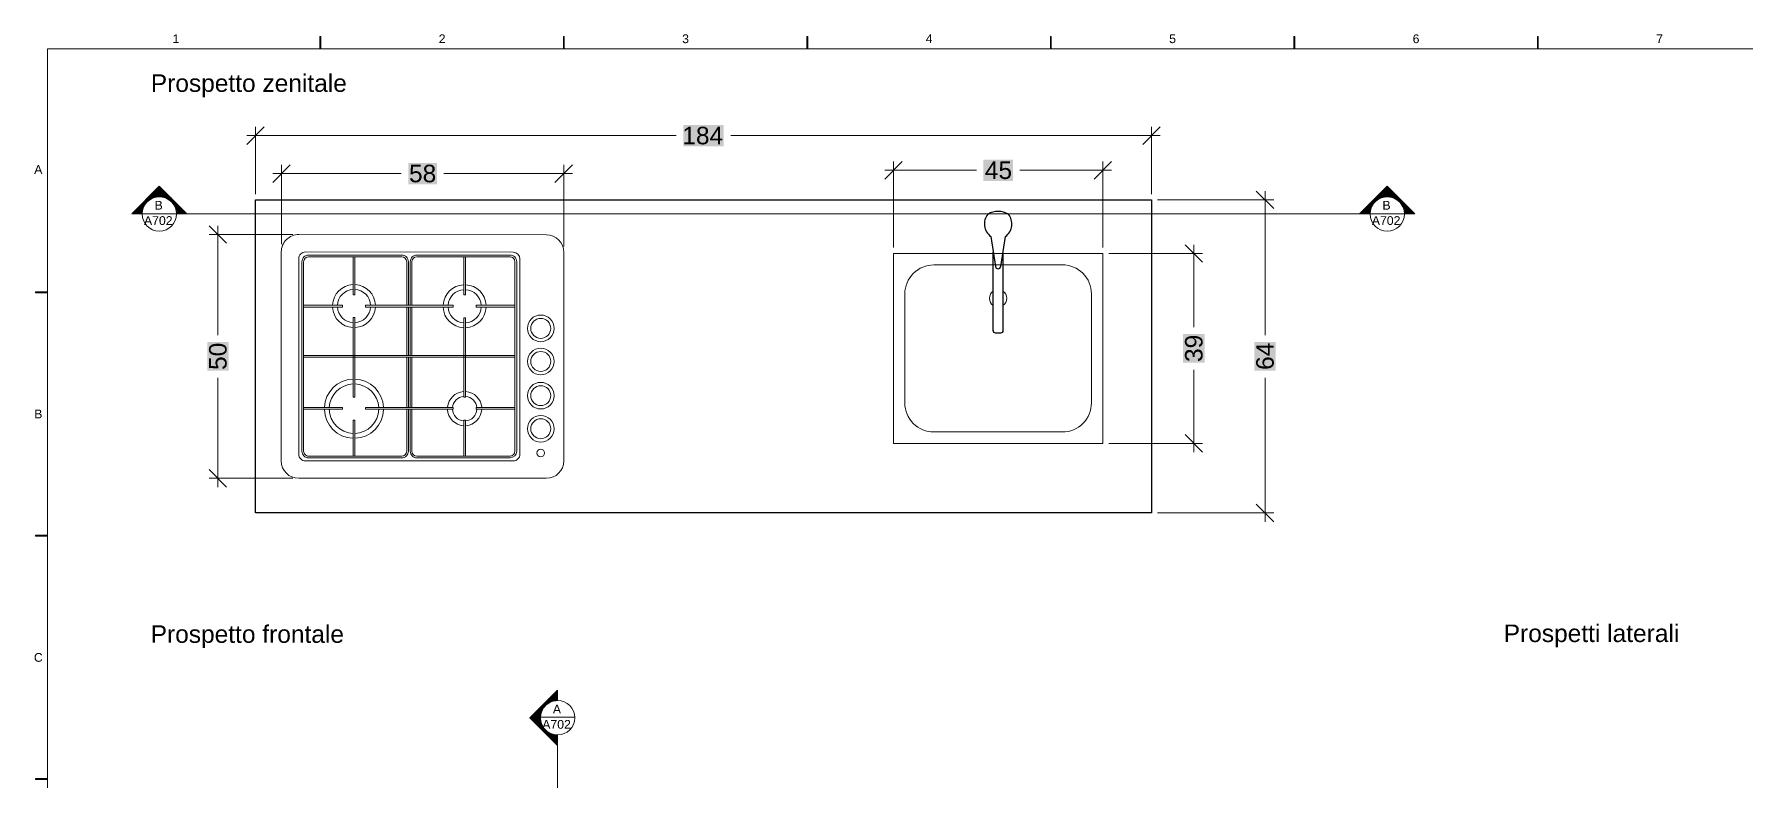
# Model space of a CAD drawing. Header units: centimetres. Extents: x -2268 to 4168, y -1681 to 1458.
# Drawn here: x 1859 to 2208.7, y 80.1 to 232.7 of the extents above; entities that cross this region are included whole.
import ezdxf

# ---------------------------------------------------------------- set-up
doc = ezdxf.new("R2010")
doc.units = ezdxf.units.CM
for name, color, linetype in [('PDF72_Geometry', 7, 'Continuous'), ('PDF72_Solid Fills', 7, 'Continuous'), ('PDF72_Text', 7, 'Continuous')]:
    doc.layers.add(name, color=color, linetype=linetype)
doc.styles.add('PDF Arial', font='Arial.ttf')

msp = doc.modelspace()

# ---------------------------------------------------------------- linework, layer by layer
at = {"layer": 'PDF72_Geometry', "lineweight": 0}
for points in [[(1917.5671, 232.2112), (1917.3881, 232.2112), (1917.5671, 229.7152)], [(1917.3881, 232.2112), (1917.5671, 229.7152), (1917.3881, 229.7152)], [(1967.3285, 232.2112), (1967.1495, 232.2112), (1967.3285, 229.7152)], [(1967.1495, 232.2112), (1967.3285, 229.7152), (1967.1495, 229.7152)], [(2017.0794, 232.2112), (2016.9003, 232.2112), (2017.0794, 229.7152)], [(2016.9003, 232.2112), (2017.0794, 229.7152), (2016.9003, 229.7152)], [(2066.8302, 232.2112), (2066.6512, 232.2112), (2066.8302, 229.7152)], [(2066.6512, 232.2112), (2066.8302, 229.7152), (2066.6512, 229.7152)], [(2116.5916, 232.2112), (2116.4126, 232.2112), (2116.5916, 229.7152)], [(2116.4126, 232.2112), (2116.5916, 229.7152), (2116.4126, 229.7152)], [(2166.3425, 232.2112), (2166.1635, 232.2112), (2166.3425, 229.7152)], [(2166.1635, 232.2112), (2166.3425, 229.7152), (2166.1635, 229.7152)], [(1882.3813, 199.4266), (1883.6346, 199.3423), (1882.2971, 199.3423)], [(1882.4234, 199.4687), (1884.0032, 199.4266), (1882.3813, 199.4266)], [(1884.0032, 199.4266), (1882.3813, 199.4266), (1883.6346, 199.3423)], [(1884.3823, 199.4687), (1882.4234, 199.4687), (1884.0032, 199.4266)], [(1886.7308, 199.4687), (1884.7614, 199.4687), (1886.773, 199.4266)], [(1884.7614, 199.4687), (1886.773, 199.4266), (1885.1406, 199.4266)], [(1886.773, 199.4266), (1885.1406, 199.4266), (1886.8467, 199.3423)], [(1885.1406, 199.4266), (1886.8467, 199.3423), (1885.5197, 199.3423)], [(2133.2735, 199.4266), (2134.5268, 199.3423), (2133.1998, 199.3423)], [(2133.3157, 199.4687), (2134.9059, 199.4266), (2133.2735, 199.4266)], [(2134.9059, 199.4266), (2133.2735, 199.4266), (2134.5268, 199.3423)], [(2135.2851, 199.4687), (2133.3157, 199.4687), (2134.9059, 199.4266)], [(2137.6231, 199.4687), (2135.6642, 199.4687), (2137.6652, 199.4266)], [(2135.6642, 199.4687), (2137.6652, 199.4266), (2136.0433, 199.4266)], [(2137.6652, 199.4266), (2136.0433, 199.4266), (2137.7494, 199.3423)], [(2136.0433, 199.4266), (2137.7494, 199.3423), (2136.4119, 199.3423)], [(1880.7384, 197.7732), (1881.3914, 197.4362), (1880.4014, 197.4362)], [(1881.0438, 198.0891), (1881.5704, 197.7731), (1880.7384, 197.7731)], [(1881.5704, 197.7732), (1880.7384, 197.7732), (1881.3914, 197.4362)], [(1881.3387, 198.3734), (1881.781, 198.0891), (1881.0438, 198.0891)], [(1881.781, 198.0891), (1881.0438, 198.0891), (1881.5704, 197.7731)], [(1881.5915, 198.6367), (1882.0232, 198.3734), (1881.3387, 198.3734)], [(1882.0232, 198.3734), (1881.3387, 198.3734), (1881.781, 198.0891)], [(1881.8232, 198.8684), (1882.2971, 198.6368), (1881.5915, 198.6368)], [(1882.2971, 198.6367), (1881.5915, 198.6367), (1882.0232, 198.3734)], [(1882.0232, 199.0685), (1882.6025, 198.8684), (1881.8232, 198.8684)], [(1882.6025, 198.8684), (1881.8232, 198.8684), (1882.2971, 198.6368)], [(1882.1812, 199.2265), (1882.929, 199.0685), (1882.0232, 199.0685)], [(1882.929, 199.0685), (1882.0232, 199.0685), (1882.6025, 198.8684)], [(1882.2971, 199.3423), (1883.2765, 199.2265), (1882.1812, 199.2265)], [(1883.2765, 199.2265), (1882.1812, 199.2265), (1882.929, 199.0685)], [(1883.6346, 199.3423), (1882.2971, 199.3423), (1883.2765, 199.2265)], [(1886.8467, 199.3423), (1885.5197, 199.3423), (1886.9731, 199.2265)], [(1885.5197, 199.3423), (1886.9731, 199.2265), (1885.8778, 199.2265)], [(1886.9731, 199.2265), (1885.8778, 199.2265), (1887.131, 199.0685)], [(1885.8778, 199.2265), (1887.131, 199.0685), (1886.2253, 199.0685)], [(1887.131, 199.0685), (1886.2253, 199.0685), (1887.3311, 198.8684)], [(1886.2253, 199.0685), (1887.3311, 198.8684), (1886.5518, 198.8684)], [(1887.3311, 198.8684), (1886.5518, 198.8684), (1887.5523, 198.6368)], [(1886.5518, 198.8684), (1887.5523, 198.6368), (1886.8467, 198.6368)], [(1887.5523, 198.6367), (1886.8467, 198.6367), (1887.8156, 198.3734)], [(1886.8467, 198.6367), (1887.8156, 198.3734), (1887.1205, 198.3734)], [(1887.8156, 198.3734), (1887.1205, 198.3734), (1888.0999, 198.0891)], [(1887.1205, 198.3734), (1888.0999, 198.0891), (1887.3733, 198.0891)], [(1888.0999, 198.0891), (1887.3733, 198.0891), (1888.4159, 197.7731)], [(1887.3733, 198.0891), (1888.4159, 197.7731), (1887.5839, 197.7731)], [(1888.4159, 197.7732), (1887.5839, 197.7732), (1888.7529, 197.4362)], [(1887.5839, 197.7732), (1888.7529, 197.4362), (1887.7629, 197.4362)], [(2131.6306, 197.7732), (2132.2836, 197.4362), (2131.2936, 197.4362)], [(2131.9466, 198.0891), (2132.4626, 197.7731), (2131.6306, 197.7731)], [(2132.4626, 197.7732), (2131.6306, 197.7732), (2132.2836, 197.4362)], [(2132.2309, 198.3734), (2132.6732, 198.0891), (2131.9466, 198.0891)], [(2132.6732, 198.0891), (2131.9466, 198.0891), (2132.4626, 197.7731)], [(2132.4942, 198.6367), (2132.926, 198.3734), (2132.2309, 198.3734)], [(2132.926, 198.3734), (2132.2309, 198.3734), (2132.6732, 198.0891)], [(2132.7154, 198.8684), (2133.1998, 198.6368), (2132.4942, 198.6368)], [(2133.1998, 198.6367), (2132.4942, 198.6367), (2132.926, 198.3734)], [(2132.9155, 199.0685), (2133.5052, 198.8684), (2132.7154, 198.8684)], [(2133.5052, 198.8684), (2132.7154, 198.8684), (2133.1998, 198.6368)], [(2133.0734, 199.2265), (2133.8212, 199.0685), (2132.9155, 199.0685)], [(2133.8212, 199.0685), (2132.9155, 199.0685), (2133.5052, 198.8684)], [(2133.1998, 199.3423), (2134.1687, 199.2265), (2133.0734, 199.2265)], [(2134.1687, 199.2265), (2133.0734, 199.2265), (2133.8212, 199.0685)], [(2134.5268, 199.3423), (2133.1998, 199.3423), (2134.1687, 199.2265)], [(2137.7494, 199.3423), (2136.4119, 199.3423), (2137.8653, 199.2265)], [(2136.4119, 199.3423), (2137.8653, 199.2265), (2136.77, 199.2265)], [(2137.8653, 199.2265), (2136.77, 199.2265), (2138.0232, 199.0685)], [(2136.77, 199.2265), (2138.0232, 199.0685), (2137.1175, 199.0685)], [(2138.0232, 199.0685), (2137.1175, 199.0685), (2138.2233, 198.8684)], [(2137.1175, 199.0685), (2138.2233, 198.8684), (2137.444, 198.8684)], [(2138.2233, 198.8684), (2137.444, 198.8684), (2138.455, 198.6368)], [(2137.444, 198.8684), (2138.455, 198.6368), (2137.7494, 198.6368)], [(2138.455, 198.6367), (2137.7494, 198.6367), (2138.7078, 198.3734)], [(2137.7494, 198.6367), (2138.7078, 198.3734), (2138.0232, 198.3734)], [(2138.7078, 198.3734), (2138.0232, 198.3734), (2139.0027, 198.0891)], [(2138.0232, 198.3734), (2139.0027, 198.0891), (2138.2655, 198.0891)], [(2139.0027, 198.0891), (2138.2655, 198.0891), (2139.3081, 197.7731)], [(2138.2655, 198.0891), (2139.3081, 197.7731), (2138.4866, 197.7731)], [(2139.3081, 197.7732), (2138.4866, 197.7732), (2139.6451, 197.4362)], [(2138.4866, 197.7732), (2139.6451, 197.4362), (2138.6551, 197.4362)], [(1861.7606, 179.8696), (1861.7606, 180.0486), (1859.2647, 179.8696)], [(1861.7606, 180.0486), (1859.2647, 179.8696), (1859.2647, 180.0486)], [(1861.7606, 179.8696), (1861.7606, 180.0486), (1859.2647, 179.8696)], [(1861.7606, 180.0486), (1859.2647, 179.8696), (1859.2647, 180.0486)], [(1861.7606, 130.1187), (1861.7606, 130.2977), (1859.2647, 130.1187)], [(1861.7606, 130.2977), (1859.2647, 130.1187), (1859.2647, 130.2977)], [(1961.9364, 94.617), (1962.6841, 94.28), (1961.5888, 94.28)], [(1962.2628, 94.9435), (1962.8526, 94.617), (1961.9364, 94.617)], [(1962.8526, 94.617), (1961.9364, 94.617), (1962.6841, 94.28)], [(1962.5683, 95.2489), (1963.0422, 94.9435), (1962.2628, 94.9435)], [(1963.0422, 94.9435), (1962.2628, 94.9435), (1962.8526, 94.617)], [(1962.8421, 95.5227), (1963.2739, 95.2489), (1962.5683, 95.2489)], [(1963.2739, 95.2489), (1962.5683, 95.2489), (1963.0422, 94.9435)], [(1963.0948, 95.7754), (1963.5372, 95.5227), (1962.8421, 95.5227)], [(1963.5372, 95.5227), (1962.8421, 95.5227), (1963.2739, 95.2489)], [(1963.3055, 95.9861), (1963.8215, 95.7754), (1963.0948, 95.7754)], [(1963.8215, 95.7754), (1963.0948, 95.7754), (1963.5372, 95.5227)], [(1963.4845, 96.1651), (1964.1375, 95.9861), (1963.3055, 95.9861)], [(1964.1375, 95.9861), (1963.3055, 95.9861), (1963.8215, 95.7754)], [(1963.6214, 96.302), (1964.4745, 96.1651), (1963.4845, 96.1651)], [(1964.4745, 96.1651), (1963.4845, 96.1651), (1964.1375, 95.9861)], [(1963.7267, 96.4073), (1964.8325, 96.302), (1963.6214, 96.302)], [(1964.8325, 96.302), (1963.6214, 96.302), (1964.4745, 96.1651)], [(1963.7899, 96.4705), (1965.2011, 96.4073), (1963.7267, 96.4073)], [(1965.2011, 96.4073), (1963.7267, 96.4073), (1964.8325, 96.302)], [(1963.811, 96.4916), (1965.5697, 96.4705), (1963.7899, 96.4705)], [(1965.5697, 96.4705), (1963.7899, 96.4705), (1965.2011, 96.4073)], [(1965.9489, 96.4916), (1963.811, 96.4916), (1965.5697, 96.4705)], [(1960.4725, 93.1636), (1962.4419, 92.9741), (1960.2724, 92.9741)], [(1962.4419, 92.9741), (1960.2724, 92.9741), (1962.4419, 92.7845)], [(1960.2724, 92.9741), (1962.4419, 92.7845), (1960.4725, 92.7845)], [(1962.4419, 93.1636), (1960.4725, 93.1636), (1962.4419, 92.9741)], [(1962.6841, 91.6787), (1961.5888, 91.6787), (1962.8526, 91.3311)], [(1961.5888, 91.6787), (1962.8526, 91.3311), (1961.9364, 91.3311)], [(1962.8526, 91.3311), (1961.9364, 91.3311), (1963.0422, 91.0047)], [(1961.9364, 91.3311), (1963.0422, 91.0047), (1962.2628, 91.0047)], [(1963.0422, 91.0047), (1962.2628, 91.0047), (1963.2739, 90.6993)], [(1962.2628, 91.0047), (1963.2739, 90.6993), (1962.5683, 90.6993)], [(1963.2739, 90.6993), (1962.5683, 90.6993), (1963.5372, 90.4254)], [(1962.5683, 90.6993), (1963.5372, 90.4254), (1962.8421, 90.4254)], [(1963.5372, 90.4254), (1962.8421, 90.4254), (1963.8215, 90.1832)], [(1962.8421, 90.4254), (1963.8215, 90.1832), (1963.0948, 90.1832)], [(1963.8215, 90.1832), (1963.0948, 90.1832), (1964.1375, 89.962)], [(1963.0948, 90.1832), (1964.1375, 89.962), (1963.3055, 89.962)], [(1964.1375, 89.962), (1963.3055, 89.962), (1964.4745, 89.783)], [(1963.3055, 89.962), (1964.4745, 89.783), (1963.4845, 89.783)], [(1964.4745, 89.783), (1963.4845, 89.783), (1964.8325, 89.6461)], [(1963.4845, 89.783), (1964.8325, 89.6461), (1963.6214, 89.6461)], [(1964.8325, 89.6461), (1963.6214, 89.6461), (1965.2011, 89.5408)], [(1963.6214, 89.6461), (1965.2011, 89.5408), (1963.7267, 89.5408)], [(1965.2011, 89.5408), (1963.7267, 89.5408), (1965.5697, 89.4881)], [(1963.7267, 89.5408), (1965.5697, 89.4881), (1963.7899, 89.4881)], [(1963.7899, 89.4881), (1965.5697, 89.4881), (1965.9489, 89.4671)], [(1861.7606, 80.3678), (1861.7606, 80.5469), (1859.2647, 80.3678)], [(1861.7606, 80.5469), (1859.2647, 80.3678), (1859.2647, 80.5469)]]:
    msp.add_lwpolyline(points, close=True, dxfattribs=at)
at = {"layer": 'PDF72_Geometry', "lineweight": 9}
msp.add_lwpolyline([(1861.7606, -169.1236), (2415.0231, -169.1236), (2415.0231, 229.7153), (1861.7606, 229.7153)], close=True, dxfattribs=at)
for points in [[(1906.0246, 213.76), (1902.4333, 210.1793)], [(1904.2237, 200.0269), (1904.2237, 213.76)], [(2085.5342, 210.1793), (2089.1149, 213.76)], [(2087.3245, 200.0269), (2087.3245, 213.76)], [(1902.4333, 211.9696), (1990.2029, 211.9696)], [(2089.1149, 211.9696), (2001.3453, 211.9696)], [(2036.3731, 206.6828), (2032.7924, 203.0915)], [(2034.5827, 189.0847), (2034.5827, 206.6828)], [(2075.5819, 203.0916), (2079.1626, 206.6828)], [(2077.3723, 189.0847), (2077.3723, 206.6828)], [(1911.3219, 205.9982), (1907.7412, 202.4175)], [(1907.7412, 204.2079), (1934.0173, 204.2079)], [(1909.5316, 189.8113), (1909.5316, 205.9982)], [(1969.0135, 204.2079), (1942.7374, 204.2079)], [(1965.4223, 202.4175), (1969.0135, 205.9982)], [(1967.2127, 189.3163), (1967.2127, 205.9982)], [(2032.7924, 204.8924), (2051.5385, 204.8924)], [(2079.1626, 204.8924), (2060.4165, 204.8924)], [(2112.3053, 197.0465), (2108.7246, 200.6272)], [(2110.5149, 200.6271), (2110.5149, 171.2021)], [(2088.5146, 198.8368), (2112.3053, 198.8368)], [(1898.3366, 189.9588), (1894.7558, 193.5395)], [(1896.5462, 193.5395), (1896.5462, 171.1916)], [(1911.8696, 191.7491), (1894.7558, 191.7491)], [(2097.7613, 186.0937), (2094.1806, 189.6744)], [(2095.9709, 189.6744), (2095.9709, 172.845)], [(2078.5729, 187.884), (2097.7613, 187.884)], [(1896.5462, 140.1342), (1896.5462, 162.4926)], [(2095.9709, 147.2851), (2095.9709, 164.125)], [(2110.5149, 133.057), (2110.5149, 162.482)], [(2094.1806, 150.8658), (2097.7613, 147.2851)], [(2078.5729, 149.0754), (2097.7613, 149.0754)], [(1894.7558, 143.7254), (1898.3366, 140.1342)], [(1911.8696, 141.9245), (1894.7558, 141.9245)], [(2108.7246, 136.6377), (2112.3053, 133.057)], [(2088.5146, 134.8474), (2112.3053, 134.8474)]]:
    msp.add_lwpolyline(points, dxfattribs=at)
at = {"layer": 'PDF72_Geometry', "lineweight": 18}
for points in [[(1881.0649, 195.9617), (1878.9375, 195.9617), (1884.5719, 201.6382), (1890.2168, 195.9617), (1888.0894, 195.9617)], [(2131.9571, 195.9617), (2129.8297, 195.9617), (2135.4746, 201.6382), (2141.109, 195.9617), (2138.9816, 195.9617)], [(1880.9385, 195.9617), (1887.963, 195.9617)], [(1885.962, 195.9617), (2139.4871, 195.9617)], [(2131.8307, 195.9617), (2138.8552, 195.9617)], [(1965.9489, 96.4916), (1965.9489, 98.6189), (1960.2724, 92.9741), (1965.9489, 87.3292), (1965.9489, 89.4671), (1965.9489, 88.1612), (1965.9489, 49.3841), (1965.9489, -40.1759), (1965.9489, -44.1568), (1965.9489, -45.4627), (1965.9489, -43.3353), (1960.2724, -48.9802), (1965.9489, -54.6146), (1965.9489, -52.4872)], [(1962.3155, 93.1004), (1969.34, 93.1004)]]:
    msp.add_lwpolyline(points, dxfattribs=at)
at = {"layer": 'PDF72_Geometry', "lineweight": 25}
msp.add_lwpolyline([(1904.2237, 198.8369), (2087.3245, 198.8369), (2087.3245, 134.8369), (1904.2237, 134.8369)], close=True, dxfattribs=at)
for points in [[(2057.4885, 191.3806, 0.42668854), (2058.092, 195.9097, 0.26527812), (2053.8665, 195.9178, 0.42660904), (2054.477, 191.3809)], [(2054.4662, 191.37), (2055.4081, 185.2477, 0.88173005), (2056.5409, 185.2512), (2057.4782, 191.37)], [(2056.9517, 187.9578), (2056.9517, 172.1078, -0.41421053), (2056.4567, 171.6129), (2055.4667, 171.6129, -0.41421053), (2054.9717, 172.1078), (2054.9717, 188.1473)]]:
    msp.add_lwpolyline(points, format="xyb", dxfattribs=at)
at = {"layer": 'PDF72_Geometry', "lineweight": 15}
for points in [[(1909.4996, 188.1946, -0.41452844), (1913.0701, 191.7597), (1963.6628, 191.6965, -0.41385424), (1967.2127, 188.1263), (1967.2232, 145.4894, -0.41418021), (1963.653, 141.9245), (1913.0596, 141.9245, -0.41418021), (1909.5, 145.4842), (1909.4996, 188.1946)], [(1956.9023, 188.147, -0.40655084), (1958.2503, 186.7677), (1958.2503, 146.8533, -0.41428571), (1956.8918, 145.4947), (1945.4124, 145.4947), (1914.4287, 145.4842, -0.41428571), (1913.0596, 146.8533), (1913.0596, 186.8309, -0.41441751), (1914.4287, 188.1895), (1956.8918, 188.1368)], [(1935.4707, 156.0368), (1935.4707, 147.4641, -0.41428571), (1934.1121, 146.1055), (1915.0817, 146.1055, -0.41428571), (1913.7231, 147.4746), (1913.7231, 166.8421), (1913.7231, 186.2095, -0.41428571), (1915.0817, 187.5681), (1934.1121, 187.5681, -0.41428571), (1935.4707, 186.2095), (1935.4707, 177.2893)], [(1935.1231, 156.0368), (1935.1231, 147.4641, -0.41413613), (1934.1121, 146.4531), (1915.0817, 146.4636, -0.41426702), (1914.0706, 147.4746), (1914.0706, 166.8421), (1914.0706, 186.2095, -0.41413613), (1915.0817, 187.2206), (1934.1121, 187.2206, -0.41413613), (1935.1231, 186.2095), (1935.1231, 177.2893)], [(1935.8498, 156.0368), (1935.8498, 147.4641, 0.41428571), (1937.2084, 146.1055), (1956.2388, 146.1055, 0.41418919), (1957.5974, 147.4746), (1957.5974, 166.8421), (1957.5974, 186.2095, 0.41428571), (1956.2388, 187.5681), (1937.2084, 187.5681, 0.41428571), (1935.8498, 186.2095), (1935.8498, 177.2893)], [(1936.1973, 156.0368), (1936.1973, 147.4641, 0.41413613), (1937.2084, 146.4531), (1956.2388, 146.4636, 0.41413613), (1957.2498, 147.4746), (1957.2393, 166.8421), (1957.2498, 186.2095, 0.41413613), (1956.2388, 187.2206), (1937.2084, 187.2206, 0.41413613), (1936.1973, 186.2095), (1936.1973, 177.2893)], [(2069.1208, 185.5671, -0.41422222), (2075.0343, 179.6379), (2075.0448, 157.3269, -0.41422222), (2069.1156, 151.4029), (2042.8342, 151.4029, -0.41422222), (2036.9102, 157.3216), (2036.9102, 179.6379, -0.41422222), (2042.8289, 185.5566), (2069.1208, 185.5671)]]:
    msp.add_lwpolyline(points, format="xyb", dxfattribs=at)
for points in [[(1924.5284, 187.2206), (1924.5284, 179.4588), (1924.1809, 179.4588), (1924.1809, 187.2206)], [(1946.7921, 187.2206), (1946.7921, 179.4167), (1947.1396, 179.4167), (1947.1396, 187.2206)], [(1914.0706, 177.2893), (1922.0219, 177.2893), (1922.0219, 176.9418), (1914.0706, 176.9418)], [(1926.6874, 176.9418), (1926.6874, 177.2893), (1944.6436, 177.2893), (1944.6331, 176.9418), (1926.6769, 176.9418)], [(1935.1231, 176.9418), (1935.1231, 167.0106)], [(1935.4707, 176.9418), (1935.4707, 167.0106)], [(1935.8498, 176.9418), (1935.8498, 167.0106)], [(1936.1973, 176.9418), (1936.1973, 167.0106)], [(1949.288, 177.2893), (1957.2498, 177.2893)], [(1949.2985, 177.2893), (1949.2985, 176.9418), (1957.2498, 176.9418)], [(1957.2393, 167.0106), (1914.0706, 167.0106)], [(1957.2393, 166.663), (1914.0706, 166.663)], [(1935.1231, 166.663), (1935.1231, 156.3843)], [(1935.4707, 166.663), (1935.4707, 156.3843)], [(1935.8498, 166.663), (1935.8498, 156.3843)], [(1936.1973, 166.663), (1936.1973, 156.3843)], [(1914.0706, 156.3843), (1922.0325, 156.3843), (1922.0325, 156.0368)], [(1914.0706, 156.0368), (1922.0219, 156.0368)], [(1957.2498, 156.3843), (1949.288, 156.3843), (1949.2985, 156.0368), (1957.2498, 156.0368)], [(1924.1704, 146.4531), (1924.1809, 153.8251), (1924.5284, 153.8251), (1924.5284, 146.4531)], [(1947.1396, 146.4531), (1947.1396, 153.8251), (1946.7921, 153.8251), (1946.7921, 146.4531)]]:
    msp.add_lwpolyline(points, dxfattribs=at)
for points in [[(2077.3723, 187.8841), (2034.5827, 187.8841), (2034.5827, 149.0755), (2077.3723, 149.0755)], [(1924.1809, 158.4801), (1924.1809, 174.7934), (1924.5284, 174.7934), (1924.5284, 158.4801)], [(1947.1396, 174.7618), (1946.7921, 174.7618), (1946.7921, 158.4801), (1947.1396, 158.4801)], [(1944.6331, 156.0368), (1944.6436, 156.3843), (1926.6769, 156.3843), (1926.6874, 156.0368)]]:
    msp.add_lwpolyline(points, close=True, dxfattribs=at)
at = {"layer": 'PDF72_Geometry', "lineweight": 18}
for centre in [(1884.5773, 195.9672), (2135.4801, 195.9672), (1965.9543, 92.9795)]:
    msp.add_circle(centre, 3.5121, dxfattribs=at)
at = {"layer": 'PDF72_Geometry', "lineweight": 15}
for centre, radius in [((1962.5209, 172.5765), 2.7224), ((1962.5209, 172.5765), 2.0379), ((1962.5209, 165.8153), 2.7224), ((1962.5209, 165.8153), 2.0379), ((1962.5209, 158.8224), 2.7224), ((1962.5209, 158.8223), 2.0379), ((1962.5209, 152.0611), 2.7224), ((1962.5209, 152.0611), 2.0379), ((1962.521, 147.1009), 0.774)]:
    msp.add_circle(centre, radius, dxfattribs=at)
for centre, radius, start, end in [((1924.3546, 177.1366), 4.3969, 92.948869, 177.316066), ((1924.3549, 177.1363), 3.3968, 92.953575, 177.314556), ((1924.3547, 177.1367), 3.3964, 2.685832, 87.071006), ((1924.3544, 177.1365), 4.3972, 2.687479, 87.066896), ((1946.9658, 177.0945), 4.3969, 92.927781, 176.665111), ((1946.9659, 177.0945), 3.3964, 92.92992, 176.668535), ((1946.9658, 177.0947), 3.3964, 3.337414, 87.051668), ((1946.9656, 177.0944), 4.3971, 3.340934, 87.046886), ((2055.9782, 178.716), 1.7752, 124.618842, 235.391843), ((2055.9775, 178.7166), 1.7747, 303.461457, 56.538543), ((1924.3551, 177.137), 4.3974, 183.201678, 267.035551), ((1924.3551, 177.1369), 3.3968, 183.200298, 267.031605), ((1924.3542, 177.1373), 3.397, 272.924382, 356.799977), ((1924.3546, 177.1366), 4.3969, 272.917865, 356.811142), ((1946.9657, 177.0945), 4.3968, 182.542911, 267.091629), ((1946.9655, 177.0943), 3.3961, 182.540069, 267.092632), ((1946.966, 177.0944), 3.3963, 272.957395, 357.466093), ((1946.966, 177.0945), 4.3968, 272.958823, 357.464519), ((1924.3548, 156.1577), 6.0505, 92.006028, 177.380298), ((1924.3549, 156.1575), 5.0502, 92.007277, 177.37794), ((1924.3543, 156.1576), 5.0503, 2.62892, 88.051978), ((1924.3545, 156.1579), 6.0505, 2.625098, 88.054099), ((1946.966, 156.1576), 3.502, 93.914098, 174.688131), ((1946.9655, 156.1584), 2.5113, 93.90442, 174.706183), ((1946.9662, 156.1581), 2.5114, 5.30255, 85.957608), ((1946.9654, 156.1576), 3.5022, 5.31006, 85.945275), ((1924.3551, 156.1581), 6.0507, 181.33107, 267.980341), ((1924.3544, 156.1578), 5.0496, 181.328239, 267.98628), ((1924.355, 156.1576), 5.0496, 271.929786, 358.677207), ((1924.3549, 156.1577), 6.0502, 271.931901, 358.677404), ((1946.9657, 156.1578), 3.5016, 182.657616, 266.103439), ((1946.9662, 156.1581), 2.5122, 182.663811, 266.094006), ((1946.9657, 156.158), 2.512, 274.062299, 357.343715), ((1946.9657, 156.1579), 3.5018, 274.061195, 357.344691)]:
    msp.add_arc(centre, radius, start, end, dxfattribs=at)
at = {"layer": 'PDF72_Solid Fills', "transparency": 33554559}
for points in [[(1917.3882, 232.2111), (1917.5669, 229.7152), (1917.5669, 232.2111)], [(1917.3882, 229.7152), (1917.5669, 229.7152), (1917.3882, 232.2111)], [(1967.1496, 232.2111), (1967.3283, 229.7152), (1967.3283, 232.2111)], [(1967.1496, 229.7152), (1967.3283, 229.7152), (1967.1496, 232.2111)], [(2016.9002, 232.2111), (2017.0793, 229.7152), (2017.0793, 232.2111)], [(2016.9002, 229.7152), (2017.0793, 229.7152), (2016.9002, 232.2111)], [(2066.6512, 232.2111), (2066.8302, 229.7152), (2066.8302, 232.2111)], [(2066.6512, 229.7152), (2066.8302, 229.7152), (2066.6512, 232.2111)], [(2116.4126, 232.2111), (2116.5916, 229.7152), (2116.5916, 232.2111)], [(2116.4126, 229.7152), (2116.5916, 229.7152), (2116.4126, 232.2111)], [(2166.1636, 232.2111), (2166.3422, 229.7152), (2166.3422, 232.2111)], [(2166.1636, 229.7152), (2166.3422, 229.7152), (2166.1636, 232.2111)], [(1882.2972, 199.3425), (1883.6343, 199.3425), (1882.3814, 199.4264)], [(1882.3813, 199.4263), (1884.0032, 199.4263), (1882.4234, 199.4687)], [(1882.3814, 199.4264), (1883.6343, 199.3425), (1884.0033, 199.4264)], [(1884.5719, 201.6382), (1886.7308, 199.4687), (1882.4234, 199.4687)], [(1882.4234, 199.4687), (1884.0032, 199.4263), (1884.3823, 199.4687)], [(1884.7614, 199.4687), (1886.773, 199.4263), (1886.7308, 199.4687)], [(1885.1406, 199.4263), (1886.773, 199.4263), (1884.7614, 199.4687)], [(1885.1406, 199.4264), (1886.8467, 199.3425), (1886.773, 199.4264)], [(1885.5197, 199.3425), (1886.8467, 199.3425), (1885.1406, 199.4264)], [(2133.1996, 199.3425), (2134.5265, 199.3425), (2133.2736, 199.4264)], [(2133.2735, 199.4263), (2134.9059, 199.4263), (2133.3157, 199.4687)], [(2133.2736, 199.4264), (2134.5265, 199.3425), (2134.9057, 199.4264)], [(2135.4746, 201.6382), (2137.6231, 199.4687), (2133.3157, 199.4687)], [(2133.3157, 199.4687), (2134.9059, 199.4263), (2135.2851, 199.4687)], [(2135.6641, 199.4687), (2137.6654, 199.4263), (2137.6229, 199.4687)], [(2136.0432, 199.4263), (2137.6654, 199.4263), (2135.6641, 199.4687)], [(2136.0432, 199.4264), (2137.7493, 199.3425), (2137.6654, 199.4264)], [(2136.4118, 199.3425), (2137.7493, 199.3425), (2136.0432, 199.4264)], [(1879.3061, 196.3409), (1881.0649, 195.9617), (1878.9375, 195.9617)], [(1879.6853, 196.72), (1881.0859, 196.3409), (1879.3061, 196.3409)], [(1881.0859, 196.3409), (1879.3061, 196.3409), (1881.0649, 195.9617)], [(1880.0433, 197.0781), (1881.1491, 196.72), (1879.6853, 196.72)], [(1881.1491, 196.72), (1879.6853, 196.72), (1881.0859, 196.3409)], [(1880.4014, 197.4361), (1881.2439, 197.0781), (1880.0433, 197.0781)], [(1881.2439, 197.0781), (1880.0433, 197.0781), (1881.1491, 196.72)], [(1881.3914, 197.4361), (1880.4014, 197.4361), (1881.2439, 197.0781)], [(1880.4015, 197.4361), (1881.3911, 197.4361), (1880.7385, 197.7731)], [(1880.7385, 197.7731), (1881.3911, 197.4361), (1881.5705, 197.7731)], [(1880.7387, 197.7731), (1881.5703, 197.7731), (1881.0437, 198.089)], [(1881.0436, 198.089), (1881.7811, 198.089), (1881.3388, 198.3734)], [(1881.0437, 198.089), (1881.5703, 197.7731), (1881.7813, 198.089)], [(1881.3388, 198.3733), (1882.023, 198.3733), (1881.5916, 198.6365)], [(1881.3388, 198.3734), (1881.7811, 198.089), (1882.023, 198.3734)], [(1881.5915, 198.6364), (1882.2971, 198.6364), (1881.8232, 198.8685)], [(1881.5916, 198.6365), (1882.023, 198.3733), (1882.2972, 198.6365)], [(1881.823, 198.8684), (1882.6027, 198.8684), (1882.0231, 199.0685)], [(1881.8232, 198.8685), (1882.2971, 198.6364), (1882.6025, 198.8685)], [(1882.0231, 199.0684), (1882.9289, 199.0684), (1882.1811, 199.2264)], [(1882.0231, 199.0685), (1882.6027, 198.8684), (1882.9289, 199.0685)], [(1882.1811, 199.2264), (1882.9289, 199.0684), (1883.2764, 199.2264)], [(1882.1812, 199.2266), (1883.2765, 199.2266), (1882.2971, 199.3424)], [(1882.2971, 199.3424), (1883.2765, 199.2266), (1883.6346, 199.3424)], [(1885.5197, 199.3424), (1886.9731, 199.2266), (1886.8467, 199.3424)], [(1885.8778, 199.2266), (1886.9731, 199.2266), (1885.5197, 199.3424)], [(1885.8777, 199.2264), (1887.1309, 199.0684), (1886.973, 199.2264)], [(1886.2252, 199.0684), (1887.1309, 199.0684), (1885.8777, 199.2264)], [(1886.2252, 199.0685), (1887.331, 198.8684), (1887.1309, 199.0685)], [(1886.552, 198.8684), (1887.331, 198.8684), (1886.2252, 199.0685)], [(1886.5519, 198.8685), (1887.552, 198.6364), (1887.3309, 198.8685)], [(1886.8468, 198.6364), (1887.552, 198.6364), (1886.5519, 198.8685)], [(1886.8467, 198.6365), (1887.8156, 198.3733), (1887.5523, 198.6365)], [(1887.1205, 198.3733), (1887.8156, 198.3733), (1886.8467, 198.6365)], [(1887.1206, 198.3734), (1888.1, 198.089), (1887.8157, 198.3734)], [(1887.3734, 198.089), (1888.1, 198.089), (1887.1206, 198.3734)], [(1887.3734, 198.089), (1888.416, 197.7731), (1888.1, 198.089)], [(1887.5836, 197.7731), (1888.416, 197.7731), (1887.3734, 198.089)], [(1887.5838, 197.7731), (1888.7528, 197.4361), (1888.4161, 197.7731)], [(1887.7628, 197.4361), (1888.7528, 197.4361), (1887.5838, 197.7731)], [(1888.7529, 197.4361), (1887.7629, 197.4361), (1889.1004, 197.0781)], [(1887.7629, 197.4361), (1889.1004, 197.0781), (1887.8998, 197.0781)], [(1889.1004, 197.0781), (1887.8998, 197.0781), (1889.469, 196.72)], [(1887.8998, 197.0781), (1889.469, 196.72), (1888.0051, 196.72)], [(1889.469, 196.72), (1888.0051, 196.72), (1889.8376, 196.3409)], [(1888.0051, 196.72), (1889.8376, 196.3409), (1888.0683, 196.3409)], [(1889.8376, 196.3409), (1888.0683, 196.3409), (1890.2168, 195.9617)], [(1888.0683, 196.3409), (1890.2168, 195.9617), (1888.0894, 195.9617)], [(2130.2089, 196.3409), (2131.9571, 195.9617), (2129.8297, 195.9617)], [(2130.5775, 196.72), (2131.9782, 196.3409), (2130.2089, 196.3409)], [(2131.9782, 196.3409), (2130.2089, 196.3409), (2131.9571, 195.9617)], [(2130.9461, 197.0781), (2132.0414, 196.72), (2130.5775, 196.72)], [(2132.0414, 196.72), (2130.5775, 196.72), (2131.9782, 196.3409)], [(2131.2936, 197.4361), (2132.1467, 197.0781), (2130.9461, 197.0781)], [(2132.1467, 197.0781), (2130.9461, 197.0781), (2132.0414, 196.72)], [(2132.2836, 197.4361), (2131.2936, 197.4361), (2132.1467, 197.0781)], [(2131.2937, 197.4361), (2132.2833, 197.4361), (2131.6307, 197.7731)], [(2131.6307, 197.7731), (2132.4627, 197.7731), (2131.9467, 198.089)], [(2131.6307, 197.7731), (2132.2833, 197.4361), (2132.4627, 197.7731)], [(2131.9467, 198.089), (2132.6733, 198.089), (2132.231, 198.3734)], [(2131.9467, 198.089), (2132.4627, 197.7731), (2132.6733, 198.089)], [(2132.2309, 198.3733), (2132.926, 198.3733), (2132.4942, 198.6365)], [(2132.231, 198.3734), (2132.6733, 198.089), (2132.9261, 198.3734)], [(2132.4942, 198.6364), (2133.1998, 198.6364), (2132.7154, 198.8685)], [(2132.4942, 198.6365), (2132.926, 198.3733), (2133.1998, 198.6365)], [(2132.7153, 198.8684), (2133.5051, 198.8684), (2132.9154, 199.0685)], [(2132.7154, 198.8685), (2133.1998, 198.6364), (2133.5052, 198.8685)], [(2132.9154, 199.0684), (2133.8211, 199.0684), (2133.0733, 199.2264)], [(2132.9154, 199.0685), (2133.5051, 198.8684), (2133.8211, 199.0685)], [(2133.0733, 199.2266), (2134.1686, 199.2266), (2133.1997, 199.3424)], [(2133.0733, 199.2264), (2133.8211, 199.0684), (2134.1686, 199.2264)], [(2133.1997, 199.3424), (2134.1686, 199.2266), (2134.5267, 199.3424)], [(2136.4119, 199.3424), (2137.8653, 199.2266), (2137.7494, 199.3424)], [(2136.77, 199.2266), (2137.8653, 199.2266), (2136.4119, 199.3424)], [(2136.7699, 199.2264), (2138.0231, 199.0684), (2137.8652, 199.2264)], [(2137.1174, 199.0684), (2138.0231, 199.0684), (2136.7699, 199.2264)], [(2137.1174, 199.0685), (2138.2232, 198.8684), (2138.0231, 199.0685)], [(2137.4443, 198.8684), (2138.2232, 198.8684), (2137.1174, 199.0685)], [(2137.4441, 198.8685), (2138.4551, 198.6364), (2138.2231, 198.8685)], [(2137.7492, 198.6364), (2138.4551, 198.6364), (2137.4441, 198.8685)], [(2137.7493, 198.6365), (2138.708, 198.3733), (2138.4553, 198.6365)], [(2138.0231, 198.3733), (2138.708, 198.3733), (2137.7493, 198.6365)], [(2138.0232, 198.3734), (2139.0027, 198.089), (2138.7078, 198.3734)], [(2138.2655, 198.089), (2139.0027, 198.089), (2138.0232, 198.3734)], [(2138.2656, 198.089), (2139.3082, 197.7731), (2139.0028, 198.089)], [(2138.4867, 197.7731), (2139.3082, 197.7731), (2138.2656, 198.089)], [(2138.4867, 197.7731), (2139.6449, 197.4361), (2139.3082, 197.7731)], [(2138.6552, 197.4361), (2139.6449, 197.4361), (2138.4867, 197.7731)], [(2139.6451, 197.4361), (2138.6551, 197.4361), (2140.0032, 197.0781)], [(2138.6551, 197.4361), (2140.0032, 197.0781), (2138.8026, 197.0781)], [(2140.0032, 197.0781), (2138.8026, 197.0781), (2140.3612, 196.72)], [(2138.8026, 197.0781), (2140.3612, 196.72), (2138.8974, 196.72)], [(2140.3612, 196.72), (2138.8974, 196.72), (2140.7404, 196.3409)], [(2138.8974, 196.72), (2140.7404, 196.3409), (2138.9606, 196.3409)], [(2140.7404, 196.3409), (2138.9606, 196.3409), (2141.109, 195.9617)], [(2138.9606, 196.3409), (2141.109, 195.9617), (2138.9816, 195.9617)], [(1859.2647, 180.0486), (1859.2647, 179.8695), (1861.7606, 180.0486)], [(1859.2647, 179.8695), (1861.7606, 179.8695), (1861.7606, 180.0486)], [(1859.2647, 180.0486), (1859.2647, 179.8695), (1861.7606, 180.0486)], [(1859.2647, 179.8695), (1861.7606, 179.8695), (1861.7606, 180.0486)], [(1859.2647, 130.2976), (1859.2647, 130.1189), (1861.7606, 130.2976)], [(1859.2647, 130.1189), (1861.7606, 130.1189), (1861.7606, 130.2976)], [(1965.9489, 98.6189), (1965.9489, 96.4916), (1963.811, 96.4916)], [(1961.5889, 94.2799), (1962.6839, 94.2799), (1961.9365, 94.6169)], [(1961.9364, 94.6168), (1962.8526, 94.6168), (1962.2628, 94.9433)], [(1961.9365, 94.6169), (1962.6839, 94.2799), (1962.8527, 94.6169)], [(1962.2628, 94.9433), (1962.8526, 94.6168), (1963.0422, 94.9433)], [(1962.2629, 94.9434), (1963.0423, 94.9434), (1962.5684, 95.2488)], [(1962.5684, 95.2488), (1963.0423, 94.9434), (1963.274, 95.2488)], [(1962.5685, 95.2489), (1963.2738, 95.2489), (1962.842, 95.5228)], [(1962.842, 95.5228), (1963.537, 95.5228), (1963.0947, 95.7755)], [(1962.842, 95.5228), (1963.2738, 95.2489), (1963.537, 95.5228)], [(1963.0947, 95.7755), (1963.537, 95.5228), (1963.8214, 95.7755)], [(1963.0948, 95.7757), (1963.8215, 95.7757), (1963.3055, 95.9859)], [(1963.3055, 95.9859), (1963.8215, 95.7757), (1964.1375, 95.9859)], [(1963.3056, 95.986), (1964.1372, 95.986), (1963.4846, 96.1651)], [(1963.4845, 96.165), (1964.4745, 96.165), (1963.6214, 96.3019)], [(1963.4846, 96.1651), (1964.1372, 95.986), (1964.4746, 96.1651)], [(1963.6213, 96.3017), (1964.8324, 96.3017), (1963.7266, 96.4074)], [(1963.6214, 96.3019), (1964.4745, 96.165), (1964.8325, 96.3019)], [(1963.7266, 96.4074), (1965.201, 96.4074), (1963.7898, 96.4706)], [(1963.7266, 96.4074), (1964.8324, 96.3017), (1965.201, 96.4074)], [(1963.7898, 96.4706), (1965.201, 96.4074), (1965.57, 96.4706)], [(1963.7899, 96.4707), (1965.5697, 96.4707), (1963.811, 96.4914)], [(1963.811, 96.4914), (1965.5697, 96.4707), (1965.9489, 96.4914)], [(1960.2723, 92.974), (1962.4421, 92.974), (1960.4724, 93.1636)], [(1960.2724, 92.974), (1962.4419, 92.7845), (1962.4419, 92.974)], [(1960.4725, 92.7845), (1962.4419, 92.7845), (1960.2724, 92.974)], [(1960.4724, 93.1636), (1962.4421, 92.974), (1962.4421, 93.1636)], [(1960.8516, 93.5428), (1962.4419, 93.1636), (1960.4725, 93.1636)], [(1962.4419, 92.7845), (1960.4725, 92.7845), (1962.484, 92.4054)], [(1960.4725, 92.7845), (1962.484, 92.4054), (1960.8516, 92.4054)], [(1961.2202, 93.9114), (1962.484, 93.5428), (1960.8516, 93.5428)], [(1962.484, 93.5428), (1960.8516, 93.5428), (1962.4419, 93.1636)], [(1962.484, 92.4054), (1960.8516, 92.4054), (1962.5683, 92.0368)], [(1960.8516, 92.4054), (1962.5683, 92.0368), (1961.2202, 92.0368)], [(1961.5888, 94.28), (1962.5683, 93.9114), (1961.2202, 93.9114)], [(1962.5683, 93.9114), (1961.2202, 93.9114), (1962.484, 93.5428)], [(1962.5683, 92.0368), (1961.2202, 92.0368), (1962.6841, 91.6787)], [(1961.2202, 92.0368), (1962.6841, 91.6787), (1961.5888, 91.6787)], [(1962.6841, 94.28), (1961.5888, 94.28), (1962.5683, 93.9114)], [(1961.5889, 91.6786), (1962.8527, 91.3311), (1962.6839, 91.6786)], [(1961.9365, 91.3311), (1962.8527, 91.3311), (1961.5889, 91.6786)], [(1961.9365, 91.3311), (1963.0423, 91.0046), (1962.8527, 91.3311)], [(1962.2629, 91.0046), (1963.0423, 91.0046), (1961.9365, 91.3311)], [(1962.2628, 91.0047), (1963.2739, 90.6993), (1963.0422, 91.0047)], [(1962.5683, 90.6993), (1963.2739, 90.6993), (1962.2628, 91.0047)], [(1962.5684, 90.6992), (1963.5369, 90.4254), (1963.274, 90.6992)], [(1962.8418, 90.4254), (1963.5369, 90.4254), (1962.5684, 90.6992)], [(1962.842, 90.4253), (1963.8214, 90.1834), (1963.537, 90.4253)], [(1963.0947, 90.1834), (1963.8214, 90.1834), (1962.842, 90.4253)], [(1963.0947, 90.1833), (1964.1373, 89.9621), (1963.8214, 90.1833)], [(1963.3054, 89.9621), (1964.1373, 89.9621), (1963.0947, 90.1833)], [(1963.3055, 89.9621), (1964.4745, 89.7831), (1964.1375, 89.9621)], [(1963.4845, 89.7831), (1964.4745, 89.7831), (1963.3055, 89.9621)], [(1963.4846, 89.783), (1964.8323, 89.6461), (1964.4746, 89.783)], [(1963.6215, 89.6461), (1964.8323, 89.6461), (1963.4846, 89.783)], [(1963.6214, 89.6462), (1965.2011, 89.5405), (1964.8325, 89.6462)], [(1963.7267, 89.5405), (1965.2011, 89.5405), (1963.6214, 89.6462)], [(1963.7266, 89.5406), (1965.57, 89.4883), (1965.201, 89.5406)], [(1963.7898, 89.4883), (1965.57, 89.4883), (1963.7266, 89.5406)], [(1963.7898, 89.4882), (1965.9491, 89.4671), (1965.57, 89.4882)], [(1963.7899, 89.4881), (1963.811, 89.4671), (1965.9489, 89.4671)], [(1963.811, 89.4671), (1965.9489, 89.4671), (1965.9489, 87.3292)], [(1859.2647, 80.5469), (1859.2647, 80.3679), (1861.7606, 80.5469)], [(1859.2647, 80.3679), (1861.7606, 80.3679), (1861.7606, 80.5469)]]:
    msp.add_solid(points, dxfattribs=at)
at = {"layer": 'PDF72_Solid Fills', "color": 7, "true_color": 0xffffff, "transparency": 33554559}
for points in [[(1991.6352, 214.1602), (1991.6352, 209.7791), (1999.913, 214.1602)], [(1991.6352, 209.7791), (1999.913, 214.1602), (1999.913, 209.7791)], [(1935.4496, 206.3984), (1935.4496, 202.0173), (1941.3051, 206.3984)], [(1935.4496, 202.0173), (1941.3051, 206.3984), (1941.3051, 202.0173)], [(2052.9708, 207.0725), (2052.9708, 202.7125), (2058.9843, 207.0725)], [(2052.9708, 202.7125), (2058.9843, 207.0725), (2058.9843, 202.7125)], [(2093.7804, 165.5572), (2098.1615, 165.5572), (2093.7804, 171.4128)], [(2098.1615, 165.5572), (2093.7804, 171.4128), (2098.1615, 171.4128)], [(1894.3662, 163.9249), (1898.7368, 163.9249), (1894.3662, 169.7593)], [(1898.7368, 163.9249), (1894.3662, 169.7593), (1898.7368, 169.7593)], [(2108.3349, 163.9143), (2112.7055, 163.9143), (2108.3349, 169.7698)], [(2112.7055, 163.9143), (2108.3349, 169.7698), (2112.7055, 169.7698)]]:
    msp.add_solid(points, dxfattribs=at)

# ---------------------------------------------------------------- texts
at = {"layer": 'PDF72_Text', "attachment_point": 7, "style": 'PDF Arial'}
for s, insert, char_height in [('1', (1887.2819, 230.8842), 1.7912), ('2', (1941.6666, 230.8842), 1.7912), ('3', (1991.4171, 230.8524), 1.7912), ('4', (2041.1776, 230.8842), 1.7912), ('5', (2090.928, 230.8537), 1.7912), ('6', (2140.6785, 230.8537), 1.7912), ('7', (2190.439, 230.8842), 1.7912), ('Prospetto zenitale', (1882.8434, 219.8348), 3.582376), ('184', (1991.4457, 210.1498), 3.58238), ('45', (2053.2656, 203.0621), 3.58238), ('A', (1859.0136, 204.1623), 1.7912), ('58', (1935.5971, 202.388), 3.58238), ('B', (1883.6135, 196.8464), 1.7912), ('B', (2134.5057, 196.8464), 1.7912), ('A702', (1881.444, 193.688), 1.79119), ('A702', (2132.3362, 193.688), 1.79119), ('B', (1859.0136, 154.1891), 1.7912), ('Prospetto frontale', (1882.8134, 107.2169), 3.582376), ('Prospetti laterali', (2159.2861, 107.377), 3.582376), ('C', (1858.951, 104.3981), 1.7912), ('A', (1964.9905, 93.8592), 1.7912), ('A702', (1962.821, 90.7108), 1.79119)]:
    msp.add_mtext(s, dxfattribs=dict(at, insert=insert, char_height=char_height))
at = {"layer": 'PDF72_Text', "char_height": 3.58238, "attachment_point": 7, "rotation": 90, "style": 'PDF Arial'}
for s, insert in [('50', (1898.3766, 164.0723)), ('39', (2097.7932, 165.7047)), ('64', (2112.3348, 164.0828))]:
    msp.add_mtext(s, dxfattribs=dict(at, insert=insert))

doc.saveas('drawing.dxf')
